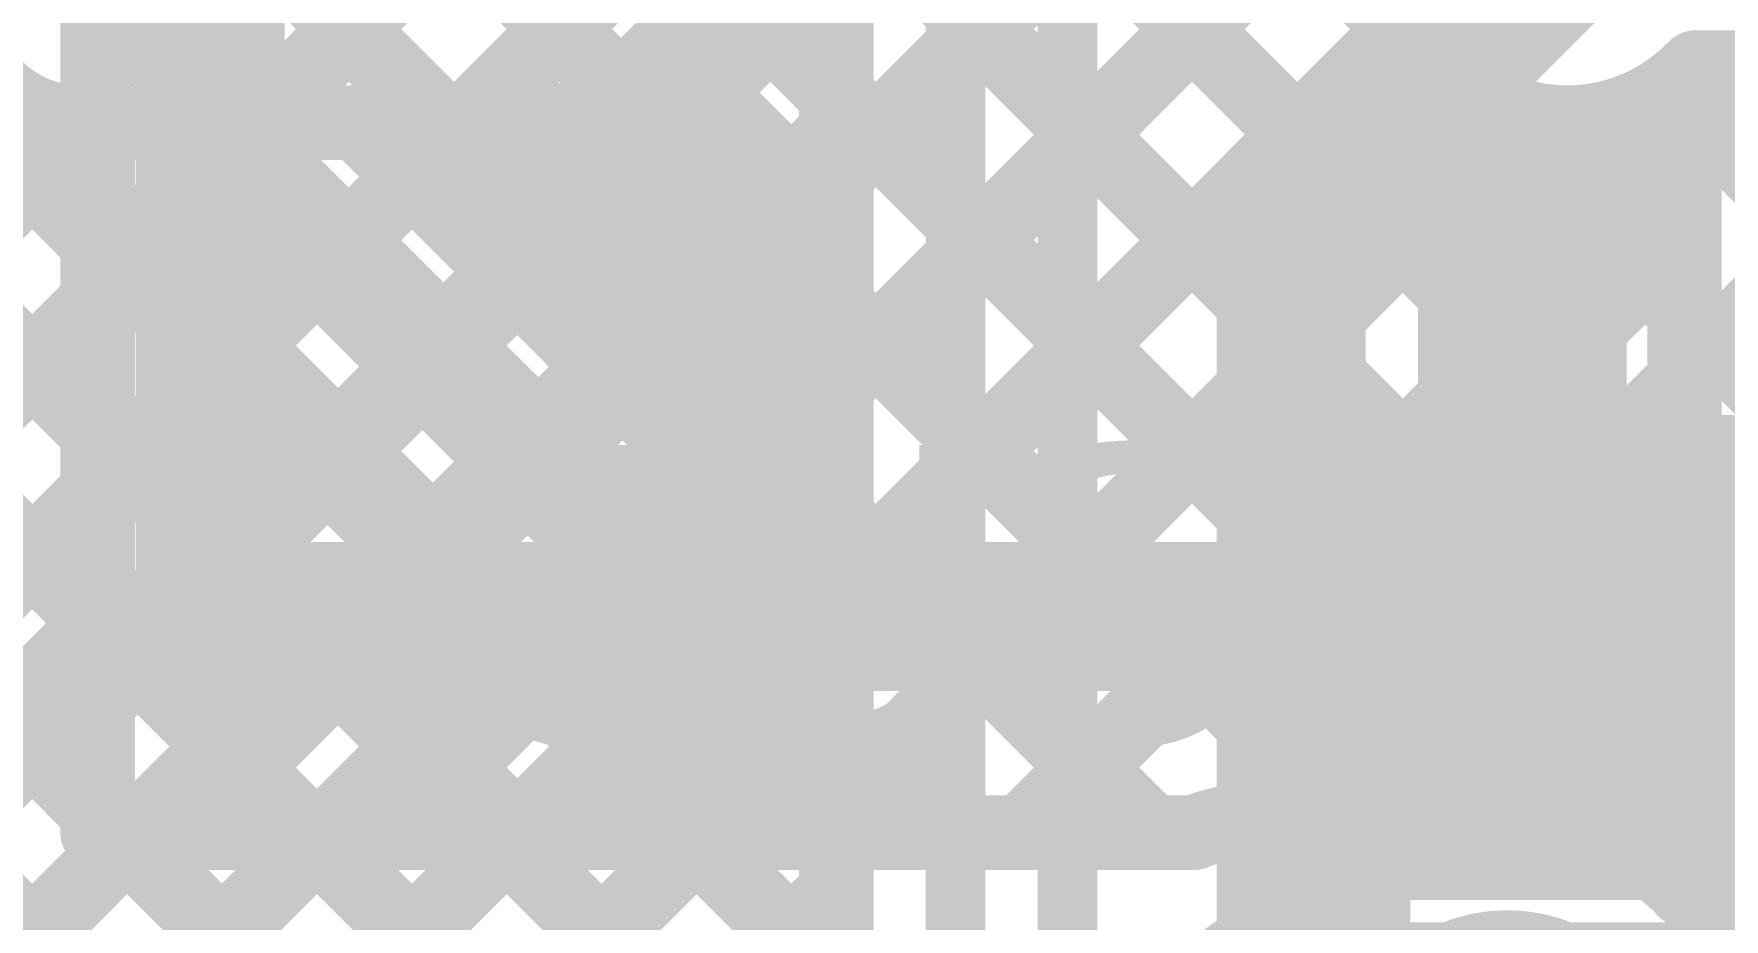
# Model space of a CAD drawing. Header units: millimetres. Extents: x -0.33 to 3.26, y -0.12 to 2.83.
# Drawn here: x 1.6864 to 1.9131, y 1.1304 to 1.2491 of the extents above; entities that cross this region are included whole.
import ezdxf

# ---------------------------------------------------------------- set-up
doc = ezdxf.new("R2010")
doc.units = ezdxf.units.MM
doc.header["$MEASUREMENT"] = 0
for name, color, linetype in [('BottomLayer', 5, 'Continuous'), ('BottomOverlay', 54, 'Continuous'), ('BottomPaste', 16, 'Continuous'), ('BottomSolder', 6, 'Continuous'), ('TopLayer', 1, 'Continuous'), ('TopOverlay', 2, 'Continuous'), ('ViaHoleLayer', 16, 'Continuous')]:
    doc.layers.add(name, color=color, linetype=linetype)
doc.styles.add('Arial', font='', dxfattribs={"height": 0.2})
doc.styles.get('Arial').set_extended_font_data('Arial')

# ---------------------------------------------------------------- blocks, each defined once
blk = doc.blocks.new('C__0603_B_77')
at = {"layer": 'BottomLayer'}
for points in [[(-0.015, 0.0175), (-0.015, -0.0175), (-0.045, -0.0175), (-0.045, 0.0175)], [(0.045, 0.0175), (0.045, -0.0175), (0.015, -0.0175), (0.015, 0.0175)]]:
    blk.add_hatch(color=5, dxfattribs=at).paths.add_polyline_path(points)
at = {"layer": 'BottomPaste'}
for points in [[(-0.015, 0.0175), (-0.015, -0.0175), (-0.045, -0.0175), (-0.045, 0.0175)], [(0.045, 0.0175), (0.045, -0.0175), (0.015, -0.0175), (0.015, 0.0175)]]:
    blk.add_hatch(color=16, dxfattribs=at).paths.add_polyline_path(points)
at = {"layer": 'BottomSolder'}
for points in [[(-0.011, 0.0215), (-0.011, -0.0215), (-0.049, -0.0215), (-0.049, 0.0215)], [(0.049, 0.0215), (0.049, -0.0215), (0.011, -0.0215), (0.011, 0.0215)]]:
    blk.add_hatch(color=6, dxfattribs=at).paths.add_polyline_path(points)
at = {"layer": 'BottomOverlay', "const_width": 0.01}
for points in [[(0.052, 0.024), (-0.052, 0.024)], [(-0.052, -0.024), (-0.052, 0.024)], [(0.052, -0.024), (0.052, 0.024)], [(0.052, -0.024), (-0.052, -0.024)]]:
    blk.add_lwpolyline(points, dxfattribs=at)
at = {"layer": 'BottomOverlay', "const_width": 0.005}
for points in [[(-0.0545, 0.024, 1), (-0.0495, 0.024, 1)], [(-0.0545, 0.024, 1), (-0.0495, 0.024, 1)], [(0.0495, 0.024, 1), (0.0545, 0.024, 1)], [(0.0495, 0.024, 1), (0.0545, 0.024, 1)], [(-0.0545, -0.024, 1), (-0.0495, -0.024, 1)], [(-0.0545, -0.024, 1), (-0.0495, -0.024, 1)], [(0.0495, -0.024, 1), (0.0545, -0.024, 1)], [(0.0495, -0.024, 1), (0.0545, -0.024, 1)]]:
    blk.add_lwpolyline(points, format="xyb", close=True, dxfattribs=at)
blk = doc.blocks.new('STM32F070CBT6TR_258')
at = {"layer": 'TopOverlay', "const_width": 0.02362}
blk.add_lwpolyline([(-0.09219, 0.103, 1), (-0.11581, 0.103, 1)], format="xyb", close=True, dxfattribs=at)

msp = doc.modelspace()

# ---------------------------------------------------------------- hatches: boundary and pattern name
at = {"layer": 'BottomLayer'}
h = msp.add_hatch(color=5, dxfattribs=at)
edge = h.paths.add_edge_path()
edge.add_arc((1.89, 1.218), 0.01181, 0, 360)
msp.add_hatch(color=5, dxfattribs=at).paths.add_polyline_path([(1.864, 1.134), (1.968, 1.134), (1.968, 1.195), (1.864, 1.195)])
h = msp.add_hatch(color=5, dxfattribs=at)
edge = h.paths.add_edge_path()
edge.add_arc((1.71, 1.171), 0.01181, 0, 360)
h = msp.add_hatch(color=5, dxfattribs=at)
edge = h.paths.add_edge_path()
edge.add_arc((1.851, 1.12), 0.01181, 0, 360)
at = {"layer": 'TopLayer'}
h = msp.add_hatch(color=1, dxfattribs=at)
edge = h.paths.add_edge_path()
edge.add_arc((1.89, 1.218), 0.01181, 0, 360)
h = msp.add_hatch(color=1, dxfattribs=at)
edge = h.paths.add_edge_path()
edge.add_arc((1.71, 1.171), 0.01181, 0, 360)
h = msp.add_hatch(color=1, dxfattribs=at)
edge = h.paths.add_edge_path()
edge.add_arc((1.851, 1.12), 0.01181, 0, 360)
at = {"layer": 'ViaHoleLayer'}
h = msp.add_hatch(color=16, dxfattribs=at)
edge = h.paths.add_edge_path()
edge.add_arc((1.89, 1.218), 0.00591, 0, 360)
h = msp.add_hatch(color=16, dxfattribs=at)
edge = h.paths.add_edge_path()
edge.add_arc((1.71, 1.171), 0.00591, 0, 360)

# ---------------------------------------------------------------- linework, layer by layer
at = {"layer": 'BottomLayer'}
for points, const_width in [([(1.69492, 1.33996), (1.89688, 1.138)], 0.01), ([(1.69492, 1.142), (1.69492, 1.327)], 0.01), ([(1.69492, 1.15952), (1.86048, 1.32508)], 0.01), ([(1.69492, 1.31168), (1.86859, 1.138)], 0.01), ([(1.69492, 1.24437), (1.75796, 1.30741)], 0.01), ([(1.75652, 1.30664), (1.93616, 1.127)], 0.01), ([(1.69492, 1.21608), (1.78312, 1.30428)], 0.01), ([(1.69492, 1.1878), (1.81132, 1.3042)], 0.01), ([(1.78659, 1.30485), (1.96534, 1.1261)], 0.01), ([(1.81531, 1.30442), (1.87277, 1.24695)], 0.01), ([(1.70569, 1.142), (1.86214, 1.29846)], 0.01), ([(1.71, 1.173), (1.71, 1.291)], 0.02), ([(1.73397, 1.142), (1.88116, 1.28919)], 0.01), ([(1.69492, 1.28339), (1.83631, 1.142)], 0.01), ([(1.69492, 1.25511), (1.80802, 1.142)], 0.01), ([(1.76225, 1.142), (1.87067, 1.25042)], 0.01), ([(1.87139, 1.138), (1.97797, 1.24458)], 0.01), ([(1.90925, 1.24458), (1.92085, 1.24458)], 0.01), ([(1.81882, 1.142), (1.92085, 1.24403)], 0.01), ([(1.84882, 1.14371), (1.94669, 1.24158)], 0.01), ([(1.87795, 1.24177), (1.97846, 1.14127)], 0.01), ([(1.90616, 1.24185), (1.99657, 1.15144)], 0.01), ([(1.79054, 1.142), (1.8864, 1.23786)], 0.01), ([(1.69492, 1.22682), (1.77974, 1.142)], 0.01), ([(1.89, 1.171), (1.89, 1.218)], 0.02), ([(1.89968, 1.138), (1.97616, 1.21448)], 0.01), ([(1.69492, 1.19854), (1.75146, 1.142)], 0.01), ([(1.712, 1.171), (1.89, 1.171)], 0.02), ([(1.69492, 1.17025), (1.72317, 1.142)], 0.01), ([(1.69492, 1.142), (1.84189, 1.142)], 0.01), ([(1.86659, 1.138), (1.9195, 1.138)], 0.01)]:
    msp.add_lwpolyline(points, dxfattribs=dict(at, const_width=const_width))
at = {"layer": 'BottomLayer', "const_width": 0.01}
for points in [[(1.90925, 1.24458, -2.171228), (1.90555, 1.28058)], [(1.84189, 1.142, -0.283829), (1.86659, 1.138)]]:
    msp.add_lwpolyline(points, format="xyb", dxfattribs=at)
at = {"layer": 'BottomLayer'}
for points, const_width in [([(1.86817, 1.25042, 1), (1.87317, 1.25042, 1)], 0.005), ([(1.87027, 1.24695, 1), (1.87527, 1.24695, 1)], 0.005), ([(1.69242, 1.24437, 1), (1.69742, 1.24437, 1)], 0.005), ([(1.90675, 1.24458, 1), (1.91175, 1.24458, 1)], 0.005), ([(1.90675, 1.24458, 1), (1.91175, 1.24458, 1)], 0.005), ([(1.87545, 1.24177, 1), (1.88045, 1.24177, 1)], 0.005), ([(1.90366, 1.24185, 1), (1.90866, 1.24185, 1)], 0.005), ([(1.8839, 1.23786, 1), (1.8889, 1.23786, 1)], 0.005), ([(1.69242, 1.22682, 1), (1.69742, 1.22682, 1)], 0.005), ([(1.885, 1.218, 1), (1.895, 1.218, 1)], 0.01), ([(1.69242, 1.21608, 1), (1.69742, 1.21608, 1)], 0.005), ([(1.69242, 1.19854, 1), (1.69742, 1.19854, 1)], 0.005), ([(1.69242, 1.1878, 1), (1.69742, 1.1878, 1)], 0.005), ([(1.705, 1.173, 1), (1.715, 1.173, 1)], 0.01), ([(1.707, 1.171, 1), (1.717, 1.171, 1)], 0.01), ([(1.885, 1.171, 1), (1.895, 1.171, 1)], 0.01), ([(1.885, 1.171, 1), (1.895, 1.171, 1)], 0.01), ([(1.69242, 1.17025, 1), (1.69742, 1.17025, 1)], 0.005), ([(1.69242, 1.15952, 1), (1.69742, 1.15952, 1)], 0.005), ([(1.84632, 1.14371, 1), (1.85132, 1.14371, 1)], 0.005), ([(1.69242, 1.142, 1), (1.69742, 1.142, 1)], 0.005), ([(1.69242, 1.142, 1), (1.69742, 1.142, 1)], 0.005), ([(1.70319, 1.142, 1), (1.70819, 1.142, 1)], 0.005), ([(1.72067, 1.142, 1), (1.72567, 1.142, 1)], 0.005), ([(1.73147, 1.142, 1), (1.73647, 1.142, 1)], 0.005), ([(1.74896, 1.142, 1), (1.75396, 1.142, 1)], 0.005), ([(1.75975, 1.142, 1), (1.76475, 1.142, 1)], 0.005), ([(1.77724, 1.142, 1), (1.78224, 1.142, 1)], 0.005), ([(1.78804, 1.142, 1), (1.79304, 1.142, 1)], 0.005), ([(1.80552, 1.142, 1), (1.81052, 1.142, 1)], 0.005), ([(1.81632, 1.142, 1), (1.82132, 1.142, 1)], 0.005), ([(1.83381, 1.142, 1), (1.83881, 1.142, 1)], 0.005), ([(1.83939, 1.142, 1), (1.84439, 1.142, 1)], 0.005), ([(1.83939, 1.142, 1), (1.84439, 1.142, 1)], 0.005), ([(1.86409, 1.138, 1), (1.86909, 1.138, 1)], 0.005), ([(1.86409, 1.138, 1), (1.86909, 1.138, 1)], 0.005), ([(1.86609, 1.138, 1), (1.87109, 1.138, 1)], 0.005), ([(1.86889, 1.138, 1), (1.87389, 1.138, 1)], 0.005), ([(1.89438, 1.138, 1), (1.89938, 1.138, 1)], 0.005), ([(1.89718, 1.138, 1), (1.90218, 1.138, 1)], 0.005)]:
    msp.add_lwpolyline(points, format="xyb", close=True, dxfattribs=dict(at, const_width=const_width))
at = {"layer": 'TopLayer'}
for points, const_width in [([(1.81, 1.10479), (1.81, 1.287)], 0.008), ([(1.825, 1.111), (1.825, 1.27916)], 0.008), ([(1.76552, 1.24189), (1.794, 1.27037)], 0.01), ([(1.794, 1.10479), (1.794, 1.27037)], 0.01), ([(1.855, 1.224), (1.892, 1.261)], 0.02), ([(1.65224, 1.26384), (1.794, 1.12208)], 0.01), ([(1.6523, 1.11973), (1.794, 1.26143)], 0.01), ([(1.78349, 1.25986), (1.794, 1.24935)], 0.01), ([(1.77076, 1.24714), (1.794, 1.2239)], 0.01), ([(1.90663, 1.24221), (1.94535, 1.24221)], 0.01), ([(1.90447, 1.24071), (1.90776, 1.23742)], 0.01), ([(1.65224, 1.23838), (1.80738, 1.08324)], 0.01), ([(1.877, 1.21489), (1.90112, 1.239)], 0.01), ([(1.89, 1.218), (1.91253, 1.24053)], 0.008), ([(1.90776, 1.23875), (1.94351, 1.23875)], 0.01), ([(1.90776, 1.21906), (1.90776, 1.23875)], 0.01), ([(1.91253, 1.24053), (1.94535, 1.24053)], 0.008), ([(1.65224, 1.14512), (1.7443, 1.23719)], 0.01), ([(1.65224, 1.19603), (1.69339, 1.23719)], 0.01), ([(1.65224, 1.17058), (1.71885, 1.23719)], 0.01), ([(1.68335, 1.12532), (1.794, 1.23597)], 0.01), ([(1.6926, 1.23719), (1.75419, 1.23719)], 0.01), ([(1.70434, 1.23719), (1.794, 1.14753)], 0.01), ([(1.7298, 1.23719), (1.794, 1.17299)], 0.01), ([(1.75522, 1.23722), (1.794, 1.19844)], 0.01), ([(1.855, 1.124), (1.855, 1.224)], 0.02), ([(1.89092, 1.22881), (1.90776, 1.21196)], 0.01), ([(1.89092, 1.2288), (1.90776, 1.21196)], 0.01), ([(1.877, 1.19169), (1.90776, 1.22246)], 0.01), ([(1.90776, 1.20294), (1.90776, 1.21906)], 0.01), ([(1.90776, 1.20294), (1.90776, 1.21906)], 0.01), ([(1.877, 1.142), (1.877, 1.21489)], 0.01), ([(1.87819, 1.21608), (1.90776, 1.1865)], 0.01), ([(1.65224, 1.21293), (1.78193, 1.08324)], 0.01), ([(1.69536, 1.11188), (1.794, 1.21052)], 0.01), ([(1.90776, 1.19938), (1.90776, 1.20294)], 0.01), ([(1.90776, 1.18325), (1.90776, 1.19938)], 0.01), ([(1.90776, 1.18325), (1.90776, 1.19938)], 0.01), ([(1.877, 1.16624), (1.90776, 1.197)], 0.01), ([(1.877, 1.19181), (1.90776, 1.16105)], 0.01), ([(1.65224, 1.18747), (1.75647, 1.08324)], 0.01), ([(1.72134, 1.1124), (1.794, 1.18506)], 0.01), ([(1.90776, 1.17969), (1.90776, 1.18325)], 0.01), ([(1.90776, 1.16357), (1.90776, 1.17969)], 0.01), ([(1.90776, 1.16357), (1.90776, 1.17969)], 0.01), ([(1.64696, 1.122), (1.69596, 1.171)], 0.01), ([(1.69596, 1.171), (1.71, 1.171)], 0.01), ([(1.87822, 1.142), (1.90776, 1.17155)], 0.01), ([(1.877, 1.16635), (1.90776, 1.13559)], 0.01), ([(1.90776, 1.16001), (1.90776, 1.16357)], 0.01), ([(1.65224, 1.16202), (1.70155, 1.11271)], 0.01), ([(1.73347, 1.09907), (1.794, 1.1596)], 0.01), ([(1.90776, 1.14388), (1.90776, 1.16001)], 0.01), ([(1.90776, 1.14388), (1.90776, 1.16001)], 0.01), ([(1.90118, 1.1395), (1.90776, 1.14609)], 0.01), ([(1.90776, 1.14032), (1.90776, 1.14388)], 0.01), ([(1.877, 1.142), (1.891, 1.142)], 0.01), ([(1.90776, 1.13435), (1.90776, 1.14032)], 0.01), ([(1.90776, 1.13435), (1.90776, 1.14032)], 0.01), ([(1.74309, 1.08324), (1.794, 1.13415)], 0.01), ([(1.851, 1.12), (1.855, 1.124)], 0.02)]:
    msp.add_lwpolyline(points, dxfattribs=dict(at, const_width=const_width))
for points, const_width in [([(1.7915, 1.24935, 1), (1.7965, 1.24935, 1)], 0.005), ([(1.76826, 1.24714, 1), (1.77326, 1.24714, 1)], 0.005), ([(1.90413, 1.24221, 1), (1.90913, 1.24221, 1)], 0.005), ([(1.90413, 1.24221, 1), (1.90913, 1.24221, 1)], 0.005), ([(1.763, 1.24188, 1), (1.768, 1.24188, 1)], 0.005), ([(1.76302, 1.24189, 1), (1.76802, 1.24189, 1)], 0.005), ([(1.76302, 1.24189, 1), (1.76802, 1.24189, 1)], 0.005), ([(1.90197, 1.24071, 1), (1.90697, 1.24071, 1)], 0.005), ([(1.89862, 1.239, 1), (1.90362, 1.239, 1)], 0.005), ([(1.89862, 1.239, 1), (1.90362, 1.239, 1)], 0.005), ([(1.90526, 1.23875, 1), (1.91026, 1.23875, 1)], 0.005), ([(1.90526, 1.23875, 1), (1.91026, 1.23875, 1)], 0.005), ([(1.91053, 1.24053, 1), (1.91453, 1.24053, 1)], 0.004), ([(1.91053, 1.24053, 1), (1.91453, 1.24053, 1)], 0.004), ([(1.6901, 1.23719, 1), (1.6951, 1.23719, 1)], 0.005), ([(1.6901, 1.23719, 1), (1.6951, 1.23719, 1)], 0.005), ([(1.6901, 1.23719, 1), (1.6951, 1.23719, 1)], 0.005), ([(1.69089, 1.23719, 1), (1.69589, 1.23719, 1)], 0.005), ([(1.70184, 1.23719, 1), (1.70684, 1.23719, 1)], 0.005), ([(1.71635, 1.23719, 1), (1.72135, 1.23719, 1)], 0.005), ([(1.7273, 1.23719, 1), (1.7323, 1.23719, 1)], 0.005), ([(1.74181, 1.23719, 1), (1.7468, 1.23719, 1)], 0.005), ([(1.75169, 1.23719, 1), (1.75669, 1.23719, 1)], 0.005), ([(1.75169, 1.23719, 1), (1.75669, 1.23719, 1)], 0.005), ([(1.75169, 1.23719, 1), (1.75669, 1.23719, 1)], 0.005), ([(1.75272, 1.23722, 1), (1.75772, 1.23722, 1)], 0.005), ([(1.7915, 1.23597, 1), (1.7965, 1.23597, 1)], 0.005), ([(1.90526, 1.23742, 1), (1.91026, 1.23742, 1)], 0.005), ([(1.85, 1.224, 1), (1.86, 1.224, 1)], 0.01), ([(1.85, 1.224, 1), (1.86, 1.224, 1)], 0.01), ([(1.88842, 1.22881, 1), (1.89342, 1.22881, 1)], 0.005), ([(1.88842, 1.2288, 1), (1.89342, 1.2288, 1)], 0.005), ([(1.7915, 1.2239, 1), (1.7965, 1.2239, 1)], 0.005), ([(1.90526, 1.22246, 1), (1.91026, 1.22246, 1)], 0.005), ([(1.90526, 1.21906, 1), (1.91026, 1.21906, 1)], 0.005), ([(1.90526, 1.21906, 1), (1.91026, 1.21906, 1)], 0.005), ([(1.90526, 1.21906, 1), (1.91026, 1.21906, 1)], 0.005), ([(1.8745, 1.21489, 1), (1.8795, 1.21489, 1)], 0.005), ([(1.8745, 1.21489, 1), (1.8795, 1.21489, 1)], 0.005), ([(1.87569, 1.21608, 1), (1.88069, 1.21608, 1)], 0.005), ([(1.888, 1.218, 1), (1.892, 1.218, 1)], 0.004), ([(1.7915, 1.21052, 1), (1.7965, 1.21052, 1)], 0.005), ([(1.90526, 1.21196, 1), (1.91026, 1.21196, 1)], 0.005), ([(1.90526, 1.21196, 1), (1.91026, 1.21196, 1)], 0.005), ([(1.90526, 1.20294, 1), (1.91026, 1.20294, 1)], 0.005), ([(1.90526, 1.20294, 1), (1.91026, 1.20294, 1)], 0.005), ([(1.90526, 1.20294, 1), (1.91026, 1.20294, 1)], 0.005), ([(1.90526, 1.19938, 1), (1.91026, 1.19938, 1)], 0.005), ([(1.90526, 1.19938, 1), (1.91026, 1.19938, 1)], 0.005), ([(1.90526, 1.19938, 1), (1.91026, 1.19938, 1)], 0.005), ([(1.7915, 1.19844, 1), (1.7965, 1.19844, 1)], 0.005), ([(1.90526, 1.197, 1), (1.91026, 1.197, 1)], 0.005), ([(1.8745, 1.19181, 1), (1.8795, 1.19181, 1)], 0.005), ([(1.8745, 1.19169, 1), (1.8795, 1.19169, 1)], 0.005), ([(1.90526, 1.1865, 1), (1.91026, 1.1865, 1)], 0.005), ([(1.7915, 1.18506, 1), (1.7965, 1.18506, 1)], 0.005), ([(1.90526, 1.18325, 1), (1.91026, 1.18325, 1)], 0.005), ([(1.90526, 1.18325, 1), (1.91026, 1.18325, 1)], 0.005), ([(1.90526, 1.18325, 1), (1.91026, 1.18325, 1)], 0.005), ([(1.90526, 1.17969, 1), (1.91026, 1.17969, 1)], 0.005), ([(1.90526, 1.17969, 1), (1.91026, 1.17969, 1)], 0.005), ([(1.90526, 1.17969, 1), (1.91026, 1.17969, 1)], 0.005), ([(1.7915, 1.17299, 1), (1.7965, 1.17299, 1)], 0.005), ([(1.69346, 1.171, 1), (1.69846, 1.171, 1)], 0.005), ([(1.69346, 1.171, 1), (1.69846, 1.171, 1)], 0.005), ([(1.7075, 1.171, 1), (1.7125, 1.171, 1)], 0.005), ([(1.90526, 1.17155, 1), (1.91026, 1.17155, 1)], 0.005), ([(1.8745, 1.16635, 1), (1.8795, 1.16635, 1)], 0.005), ([(1.8745, 1.16624, 1), (1.8795, 1.16624, 1)], 0.005), ([(1.90526, 1.16357, 1), (1.91026, 1.16357, 1)], 0.005), ([(1.90526, 1.16357, 1), (1.91026, 1.16357, 1)], 0.005), ([(1.90526, 1.16357, 1), (1.91026, 1.16357, 1)], 0.005), ([(1.90526, 1.16105, 1), (1.91026, 1.16105, 1)], 0.005), ([(1.7915, 1.1596, 1), (1.7965, 1.1596, 1)], 0.005), ([(1.90526, 1.16001, 1), (1.91026, 1.16001, 1)], 0.005), ([(1.90526, 1.16001, 1), (1.91026, 1.16001, 1)], 0.005), ([(1.90526, 1.16001, 1), (1.91026, 1.16001, 1)], 0.005), ([(1.7915, 1.14753, 1), (1.7965, 1.14753, 1)], 0.005), ([(1.90526, 1.14609, 1), (1.91026, 1.14609, 1)], 0.005), ([(1.90526, 1.14388, 1), (1.91026, 1.14388, 1)], 0.005), ([(1.90526, 1.14388, 1), (1.91026, 1.14388, 1)], 0.005), ([(1.90526, 1.14388, 1), (1.91026, 1.14388, 1)], 0.005), ([(1.8745, 1.142, 1), (1.8795, 1.142, 1)], 0.005), ([(1.8745, 1.142, 1), (1.8795, 1.142, 1)], 0.005), ([(1.87572, 1.142, 1), (1.88072, 1.142, 1)], 0.005), ([(1.8885, 1.142, 1), (1.8935, 1.142, 1)], 0.005), ([(1.8885, 1.142, 1), (1.8935, 1.142, 1)], 0.005), ([(1.8885, 1.142, 1), (1.8935, 1.142, 1)], 0.005), ([(1.90526, 1.14032, 1), (1.91026, 1.14032, 1)], 0.005), ([(1.90526, 1.14032, 1), (1.91026, 1.14032, 1)], 0.005), ([(1.90526, 1.14032, 1), (1.91026, 1.14032, 1)], 0.005), ([(1.89868, 1.1395, 1), (1.90368, 1.1395, 1)], 0.005), ([(1.90406, 1.13556, 1), (1.90906, 1.13556, 1)], 0.005), ([(1.9041, 1.13552, 1), (1.9091, 1.13552, 1)], 0.005), ([(1.90526, 1.13559, 1), (1.91026, 1.13559, 1)], 0.005), ([(1.7915, 1.13415, 1), (1.7965, 1.13415, 1)], 0.005), ([(1.90526, 1.13435, 1), (1.91026, 1.13435, 1)], 0.005), ([(1.90526, 1.13435, 1), (1.91026, 1.13435, 1)], 0.005), ([(1.85, 1.124, 1), (1.86, 1.124, 1)], 0.01), ([(1.85, 1.124, 1), (1.86, 1.124, 1)], 0.01)]:
    msp.add_lwpolyline(points, format="xyb", close=True, dxfattribs=dict(at, const_width=const_width))
at = {"layer": 'TopLayer', "const_width": 0.01}
for points in [[(1.90663, 1.24221, -0.067282), (1.90112, 1.239)], [(1.6926, 1.23719, -0.199231), (1.68127, 1.24189)], [(1.6926, 1.23719, -0.198912), (1.68128, 1.24188)], [(1.76552, 1.24189, -0.199231), (1.75419, 1.23719)], [(1.7655, 1.24188, -0.198912), (1.75419, 1.23719)], [(1.891, 1.142, -0.199566), (1.9066, 1.13552)], [(1.891, 1.142, -0.198912), (1.90656, 1.13556)], [(1.65512, 1.11973, -0.607484), (1.69609, 1.10938)]]:
    msp.add_lwpolyline(points, format="xyb", dxfattribs=at)

# ---------------------------------------------------------------- block references
for name, p, rotation in [('STM32F070CBT6TR_258', (1.78, 1.211), 180), ('C__0603_B_77', (1.89, 1.141), 270)]:
    msp.add_blockref(name, p, dxfattribs=dict(rotation=rotation))

# ---------------------------------------------------------------- texts
at = {"layer": 'BottomOverlay', "style": 'Arial', "text_generation_flag": 2}
msp.add_text('CU5', height=0.04, dxfattribs=at).set_placement((1.855, 1.154))

doc.saveas('drawing.dxf')
